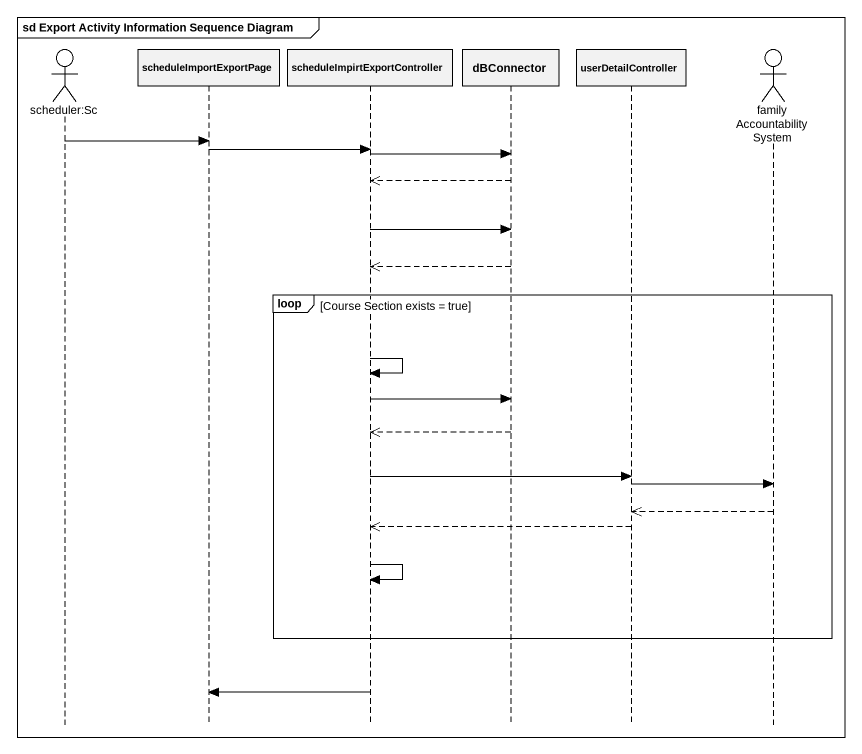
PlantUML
@startuml
mainframe sd Export Activity Information Sequence Diagram
hide footbox
actor "scheduler:Sc" as scheduler_Sc
participant scheduleImportExportPage
participant "scheduleImpirtExportController" as scheduleImpirtExportControll
participant dBConnector
participant userDetailController
actor "family Accountability System" as family_Accountability_System

scheduler_Sc -> scheduleImportExportPage
scheduleImportExportPage -> scheduleImpirtExportControll
scheduleImpirtExportControll -> dBConnector
dBConnector -->> scheduleImpirtExportControll
scheduleImpirtExportControll -> dBConnector
dBConnector -->> scheduleImpirtExportControll
loop Course Section exists = true
  scheduleImpirtExportControll -> scheduleImpirtExportControll
  scheduleImpirtExportControll -> dBConnector
  dBConnector -->> scheduleImpirtExportControll
  scheduleImpirtExportControll -> userDetailController
  userDetailController -> family_Accountability_System
  family_Accountability_System -->> userDetailController
  userDetailController -->> scheduleImpirtExportControll
  scheduleImpirtExportControll -> scheduleImpirtExportControll
end
scheduleImpirtExportControll -> scheduleImportExportPage
@enduml
